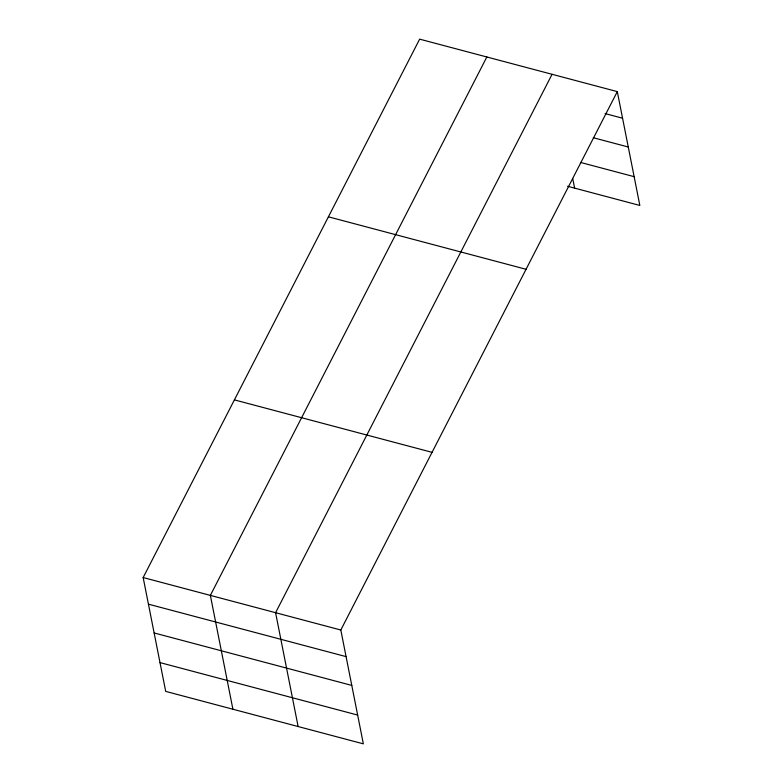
<?xml version="1.0" encoding="UTF-8"?>
<svg xmlns="http://www.w3.org/2000/svg" width="783" height="783" viewBox="0 0 783 783"><rect width="100%" height="100%" fill="white"/><g stroke="black" fill="none" stroke-linecap="round" stroke-linejoin="round"><path stroke-width="1.17" d="M617.298 91.611L340.811 630.012L363.351 743.85L165.702 691.389L143.162 577.551L419.649 39.15L617.298 91.611L639.838 205.449L567.626 186.276M486.85 56.983L210.363 595.393L232.903 709.222M552.074 74.297L275.587 612.707L298.127 726.536M605.093 113.584L622.563 118.223M593.318 137.73L628.26 147.008M580.555 162.443L634.132 176.664M328.41 216.822L526.059 269.283M234.401 399.878L432.05 452.339M143.162 577.551L340.811 630.012M148.437 604.163L346.086 656.624M154.134 632.948L351.782 685.409M160.006 662.604L357.655 715.065M572.706 178.544L574.614 188.135"/></g></svg>
